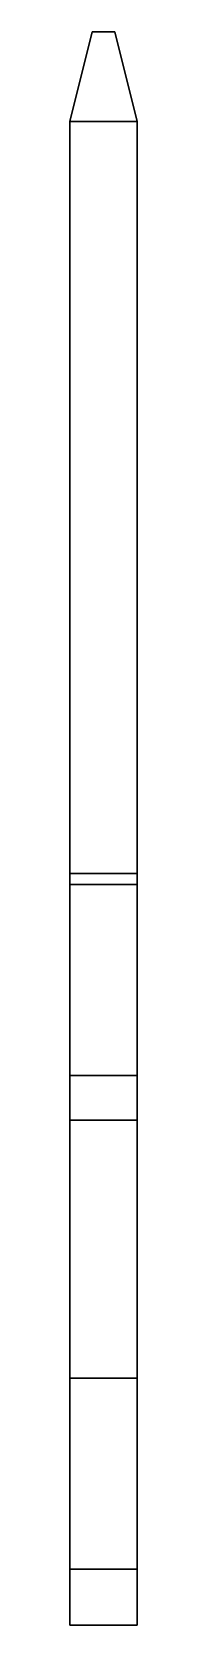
# Model space of a CAD drawing. Extents: x -0.03 to 0.03, y -1.37 to 0.05.
import ezdxf

# ---------------------------------------------------------------- set-up
doc = ezdxf.new("R2010")
doc.units = 0
doc.layers.add('TRAIL', color=5, linetype='CONTINUOUS')

msp = doc.modelspace()

# ---------------------------------------------------------------- linework, layer by layer
at = {"layer": 'TRAIL'}
for points in [[(-0.01, 0.05, 0.41), (-0.03, -0.03, 0.41), (-0.03, -0.03, 0.43), (-0.01, 0.05, 0.43)], [(0.01, 0.05, 0.41), (0.03, -0.03, 0.41), (-0.03, -0.03, 0.41), (-0.01, 0.05, 0.41)], [(-0.01, 0.05, 0.47), (-0.03, -0.03, 0.47), (-0.03, -0.03, 0.49), (-0.01, 0.05, 0.49)], [(-0.01, 0.05, 0.49), (-0.03, -0.03, 0.49), (0.03, -0.03, 0.49), (0.01, 0.05, 0.49)], [(-0.01, 0.05, 0.43), (-0.03, -0.03, 0.43), (0.03, -0.03, 0.43), (0.01, 0.05, 0.43)], [(0.03, -0.03, 0.47), (-0.03, -0.03, 0.47), (-0.01, 0.05, 0.47), (0.01, 0.05, 0.47)], [(0.03, -0.03, 0.43), (0.03, -0.03, 0.41), (0.01, 0.05, 0.41), (0.01, 0.05, 0.43)], [(0.03, -0.03, 0.49), (0.03, -0.03, 0.47), (0.01, 0.05, 0.47), (0.01, 0.05, 0.49)], [(-0.03, -0.03, 0.41), (-0.03, -0.7, 0.41), (-0.03, -0.71, 0.49), (-0.03, -0.03, 0.49)], [(0.03, -0.03, 0.41), (0.03, -0.7, 0.41), (-0.03, -0.7, 0.41), (-0.03, -0.03, 0.41)], [(-0.03, -0.03, 0.49), (-0.03, -0.71, 0.49), (0.03, -0.71, 0.49), (0.03, -0.03, 0.49)], [(0.03, -0.03, 0.43), (-0.03, -0.03, 0.43), (-0.03, -0.03, 0.47), (0.03, -0.03, 0.47)], [(0.03, -0.71, 0.49), (0.03, -0.7, 0.41), (0.03, -0.03, 0.41), (0.03, -0.03, 0.49)], [(-0.03, -0.7, 0.41), (-0.03, -0.88, 0.39), (-0.03, -0.92, 0.45), (-0.03, -0.71, 0.49)], [(0.03, -0.7, 0.41), (0.03, -0.88, 0.39), (-0.03, -0.88, 0.39), (-0.03, -0.7, 0.41)], [(0.03, -0.92, 0.45), (0.03, -0.88, 0.39), (0.03, -0.7, 0.41), (0.03, -0.71, 0.49)], [(-0.03, -0.71, 0.49), (-0.03, -0.92, 0.45), (0.03, -0.92, 0.45), (0.03, -0.71, 0.49)], [(-0.03, -0.88, 0.39), (-0.03, -1.15, 0.32), (-0.03, -1.15, 0.38), (-0.03, -0.92, 0.45)], [(0.03, -0.88, 0.39), (0.03, -1.15, 0.32), (-0.03, -1.15, 0.32), (-0.03, -0.88, 0.39)], [(0.03, -1.15, 0.38), (0.03, -1.15, 0.32), (0.03, -0.88, 0.39), (0.03, -0.92, 0.45)], [(-0.03, -0.92, 0.45), (-0.03, -1.15, 0.38), (0.03, -1.15, 0.38), (0.03, -0.92, 0.45)], [(-0.03, -1.15, 0.38), (-0.03, -1.37, 0.27), (0.03, -1.37, 0.27), (0.03, -1.15, 0.38)], [(0.03, -1.15, 0.32), (0.03, -1.32, 0.24), (-0.03, -1.32, 0.24), (-0.03, -1.15, 0.32)], [(-0.03, -1.15, 0.32), (-0.03, -1.32, 0.24), (-0.03, -1.37, 0.27), (-0.03, -1.15, 0.38)], [(0.03, -1.37, 0.27), (0.03, -1.32, 0.24), (0.03, -1.15, 0.32), (0.03, -1.15, 0.38)], [(-0.03, -1.37, 0.27), (-0.03, -1.32, 0.24), (0.03, -1.32, 0.24), (0.03, -1.37, 0.27)]]:
    msp.add_3dface(points, dxfattribs=at)

doc.saveas('drawing.dxf')
